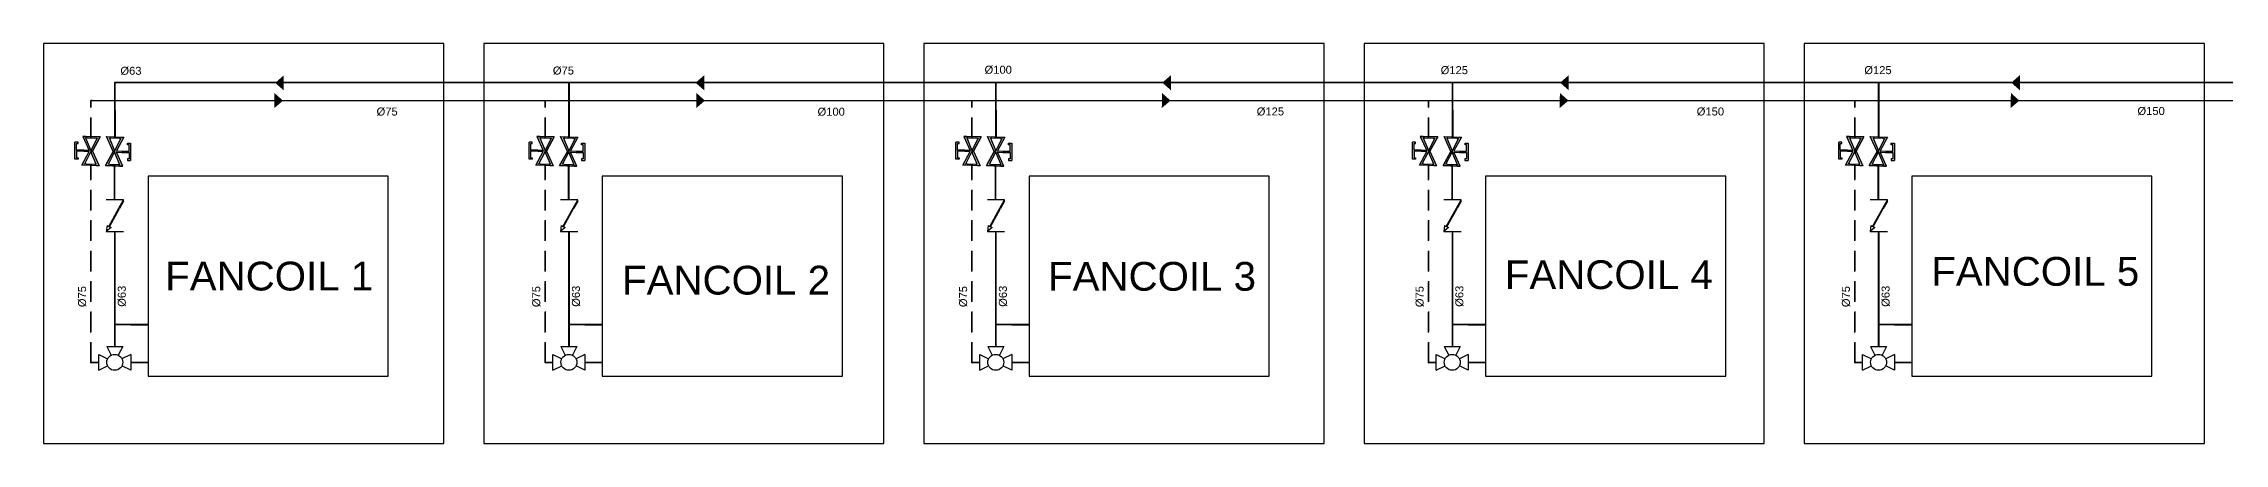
# Model space of a CAD drawing. Header units: millimetres. Extents: x -3738 to 3262, y -1370 to 2506.
# Drawn here: x -3738 to -1013, y 1636 to 2136 of the extents above; entities that cross this region are included whole.
import ezdxf

# ---------------------------------------------------------------- set-up
doc = ezdxf.new("R2010")
doc.units = ezdxf.units.MM
doc.linetypes.add('DASHEDX2', pattern=[38.1, 25.4, -12.7])
doc.styles.get("Standard").update_dxf_attribs({"font": 'arial.ttf'})

msp = doc.modelspace()

# ---------------------------------------------------------------- hatches: boundary and pattern name
h = msp.add_hatch(color=256)
h.set_gradient(color2=(0, 0, 0), tint=1)
h.paths.add_polyline_path([(-3449.3, 2055.8), (-3438.4, 2065.1), (-3449.1, 2074.7), (-3449.2, 2065.9)])
h = msp.add_hatch(color=256)
h.set_gradient(color2=(0, 0, 0), tint=1)
h.paths.add_polyline_path([(-3437.4, 2096.8), (-3448.2, 2087.3), (-3437.4, 2077.9), (-3437.4, 2086.6)])
h = msp.add_hatch(color=256)
h.set_gradient(color2=(0, 0, 0), tint=1)
h.paths.add_polyline_path([(-2912.1, 2096.9), (-2922.9, 2087.5), (-2912.1, 2078), (-2912.1, 2086.8)])
h = msp.add_hatch(color=256)
h.set_gradient(color2=(0, 0, 0), tint=1)
h.paths.add_polyline_path([(-2922.1, 2055.8), (-2911.2, 2065.2), (-2921.9, 2074.8), (-2922, 2066)])
h = msp.add_hatch(color=256)
h.set_gradient(color2=(0, 0, 0), tint=1)
h.paths.add_polyline_path([(-2340.3, 2055.9), (-2329.4, 2065.2), (-2340.1, 2074.8), (-2340.2, 2066)])
h = msp.add_hatch(color=256)
h.set_gradient(color2=(0, 0, 0), tint=1)
h.paths.add_polyline_path([(-2328.9, 2097), (-2339.7, 2087.6), (-2328.9, 2078.1), (-2328.9, 2086.9)])
h = msp.add_hatch(color=256)
h.set_gradient(color2=(0, 0, 0), tint=1)
h.paths.add_polyline_path([(-1843.1, 2055.9), (-1832.2, 2065.2), (-1842.9, 2074.8), (-1843, 2066)])
h = msp.add_hatch(color=256)
h.set_gradient(color2=(0, 0, 0), tint=1)
h.paths.add_polyline_path([(-1831.8, 2097), (-1842.6, 2087.6), (-1831.8, 2078.1), (-1831.8, 2086.9)])
h = msp.add_hatch(color=256)
h.set_gradient(color2=(0, 0, 0), tint=1)
h.paths.add_polyline_path([(-1279.6, 2055.9), (-1268.7, 2065.2), (-1279.3, 2074.8), (-1279.5, 2066)])
h = msp.add_hatch(color=256)
h.set_gradient(color2=(0, 0, 0), tint=1)
h.paths.add_polyline_path([(-1268.1, 2097), (-1278.9, 2087.6), (-1268.1, 2078.1), (-1268.1, 2086.9)])
h = msp.add_hatch(color=256)
h.set_gradient(color1=(255, 255, 255), tint=1)
h.paths.add_polyline_path([(-3680.7, 2003), (-3687.4, 2003.2), (-3691.4, 2003.4), (-3696.4, 2003.4), (-3696.4, 2011.4), (-3694.4, 2011.4), (-3694.4, 2013.4), (-3698.5, 2013.4), (-3698.5, 1991.8), (-3694.5, 1991.8), (-3694.5, 1993.8), (-3696.5, 1993.8), (-3696.5, 2001.8), (-3691.5, 2001.8), (-3687.5, 2001.6), (-3680.7, 2001.4), (-3689.9, 1984.5), (-3668.3, 1983.7), (-3676.6, 2002), (-3667, 2019.7), (-3688.6, 2020.5)])
h.paths.add_polyline_path([(-3685.1, 2018.8), (-3683.3, 2018.7), (-3672.4, 2018.4), (-3670.6, 2018.3), (-3678.4, 2002.9)], flags=16)
h.paths.add_polyline_path([(-3678.5, 2001.3), (-3671.8, 1985.6), (-3673.6, 1985.7), (-3684.4, 1986.1), (-3686.2, 1986.1)], flags=16)
h = msp.add_hatch(color=256)
h.set_gradient(color1=(255, 255, 255), tint=1)
h.paths.add_polyline_path([(-3646.6, 2000.8), (-3639.8, 2000.5), (-3635.8, 2000.4), (-3630.8, 2000.4), (-3630.8, 1992.4), (-3632.8, 1992.4), (-3632.8, 1990.4), (-3628.8, 1990.4), (-3628.8, 2012), (-3632.8, 2012), (-3632.8, 2010), (-3630.8, 2010), (-3630.8, 2002), (-3635.8, 2002), (-3639.8, 2002.1), (-3646.6, 2002.4), (-3637.3, 2019.3), (-3659, 2020.1), (-3650.6, 2001.7), (-3660.3, 1984), (-3638.6, 1983.2)])
h.paths.add_polyline_path([(-3642.2, 1984.9), (-3644, 1985), (-3654.8, 1985.4), (-3656.6, 1985.5), (-3648.8, 2000.8)], flags=16)
h.paths.add_polyline_path([(-3648.8, 2002.5), (-3655.4, 2018.1), (-3653.6, 2018.1), (-3642.8, 2017.7), (-3641, 2017.6)], flags=16)
h = msp.add_hatch(color=256)
h.set_gradient(color1=(255, 255, 255), tint=1)
h.paths.add_polyline_path([(-3113.2, 2003), (-3119.9, 2003.2), (-3123.9, 2003.4), (-3128.9, 2003.4), (-3128.9, 2011.4), (-3126.9, 2011.4), (-3126.9, 2013.4), (-3131, 2013.4), (-3131, 1991.8), (-3127, 1991.8), (-3127, 1993.8), (-3129, 1993.8), (-3129, 2001.8), (-3124, 2001.8), (-3120, 2001.6), (-3113.2, 2001.4), (-3122.4, 1984.5), (-3100.8, 1983.7), (-3109.1, 2002), (-3099.5, 2019.7), (-3121.1, 2020.5)])
h.paths.add_polyline_path([(-3117.6, 2018.8), (-3115.8, 2018.7), (-3105, 2018.4), (-3103.2, 2018.3), (-3110.9, 2002.9)], flags=16)
h.paths.add_polyline_path([(-3111, 2001.3), (-3104.3, 1985.6), (-3106.1, 1985.7), (-3116.9, 1986.1), (-3118.7, 1986.1)], flags=16)
h = msp.add_hatch(color=256)
h.set_gradient(color1=(255, 255, 255), tint=1)
h.paths.add_polyline_path([(-3079.1, 2000.8), (-3072.3, 2000.5), (-3068.3, 2000.4), (-3063.3, 2000.4), (-3063.3, 1992.4), (-3065.3, 1992.4), (-3065.3, 1990.4), (-3061.3, 1990.4), (-3061.3, 2012), (-3065.3, 2012), (-3065.3, 2010), (-3063.3, 2010), (-3063.3, 2002), (-3068.3, 2002), (-3072.3, 2002.1), (-3079.1, 2002.4), (-3069.9, 2019.3), (-3091.5, 2020.1), (-3083.1, 2001.7), (-3092.8, 1984), (-3071.2, 1983.2)])
h.paths.add_polyline_path([(-3074.7, 1984.9), (-3076.5, 1985), (-3087.3, 1985.4), (-3089.1, 1985.5), (-3081.3, 2000.8)], flags=16)
h.paths.add_polyline_path([(-3081.3, 2002.5), (-3087.9, 2018.1), (-3086.1, 2018.1), (-3075.3, 2017.7), (-3073.5, 2017.6)], flags=16)
h = msp.add_hatch(color=256)
h.set_gradient(color1=(255, 255, 255), tint=1)
h.paths.add_polyline_path([(-2579.7, 2003), (-2586.5, 2003.2), (-2590.5, 2003.4), (-2595.5, 2003.4), (-2595.5, 2011.4), (-2593.5, 2011.4), (-2593.5, 2013.4), (-2597.5, 2013.4), (-2597.5, 1991.8), (-2593.5, 1991.8), (-2593.5, 1993.8), (-2595.5, 1993.8), (-2595.5, 2001.8), (-2590.5, 2001.8), (-2586.5, 2001.6), (-2579.7, 2001.4), (-2588.9, 1984.5), (-2567.3, 1983.7), (-2575.7, 2002), (-2566, 2019.7), (-2587.6, 2020.5)])
h.paths.add_polyline_path([(-2584.1, 2018.8), (-2582.3, 2018.7), (-2571.5, 2018.4), (-2569.7, 2018.3), (-2577.5, 2002.9)], flags=16)
h.paths.add_polyline_path([(-2577.5, 2001.3), (-2570.9, 1985.6), (-2572.7, 1985.7), (-2583.5, 1986.1), (-2585.3, 1986.1)], flags=16)
h = msp.add_hatch(color=256)
h.set_gradient(color1=(255, 255, 255), tint=1)
h.paths.add_polyline_path([(-2545.6, 2000.8), (-2538.9, 2000.5), (-2534.9, 2000.4), (-2529.9, 2000.4), (-2529.9, 1992.4), (-2531.9, 1992.4), (-2531.9, 1990.4), (-2527.8, 1990.4), (-2527.8, 2012), (-2531.8, 2012), (-2531.8, 2010), (-2529.8, 2010), (-2529.8, 2002), (-2534.8, 2002), (-2538.8, 2002.1), (-2545.6, 2002.4), (-2536.4, 2019.3), (-2558, 2020.1), (-2549.7, 2001.7), (-2559.3, 1984), (-2537.7, 1983.2)])
h.paths.add_polyline_path([(-2541.2, 1984.9), (-2543, 1985), (-2553.8, 1985.4), (-2555.6, 1985.5), (-2547.9, 2000.8)], flags=16)
h.paths.add_polyline_path([(-2547.8, 2002.5), (-2554.5, 2018.1), (-2552.7, 2018.1), (-2541.9, 2017.7), (-2540.1, 2017.6)], flags=16)
h = msp.add_hatch(color=256)
h.set_gradient(color1=(255, 255, 255), tint=1)
h.paths.add_polyline_path([(-2009.3, 2003), (-2016.1, 2003.2), (-2020.1, 2003.4), (-2025.1, 2003.4), (-2025.1, 2011.4), (-2023.1, 2011.4), (-2023.1, 2013.4), (-2027.1, 2013.4), (-2027.1, 1991.8), (-2023.1, 1991.8), (-2023.1, 1993.8), (-2025.1, 1993.8), (-2025.1, 2001.8), (-2020.1, 2001.8), (-2016.1, 2001.6), (-2009.3, 2001.4), (-2018.5, 1984.5), (-1996.9, 1983.7), (-2005.3, 2002), (-1995.6, 2019.7), (-2017.3, 2020.5)])
h.paths.add_polyline_path([(-2013.7, 2018.8), (-2011.9, 2018.7), (-2001.1, 2018.4), (-1999.3, 2018.3), (-2007.1, 2002.9)], flags=16)
h.paths.add_polyline_path([(-2007.1, 2001.3), (-2000.5, 1985.6), (-2002.3, 1985.7), (-2013.1, 1986.1), (-2014.9, 1986.1)], flags=16)
h = msp.add_hatch(color=256)
h.set_gradient(color1=(255, 255, 255), tint=1)
h.paths.add_polyline_path([(-1975.2, 2000.8), (-1968.5, 2000.5), (-1964.5, 2000.4), (-1959.5, 2000.4), (-1959.5, 1992.4), (-1961.5, 1992.4), (-1961.5, 1990.4), (-1957.4, 1990.4), (-1957.4, 2012), (-1961.4, 2012), (-1961.4, 2010), (-1959.4, 2010), (-1959.4, 2002), (-1964.4, 2002), (-1968.4, 2002.1), (-1975.2, 2002.4), (-1966, 2019.3), (-1987.6, 2020.1), (-1979.3, 2001.7), (-1988.9, 1984), (-1967.3, 1983.2)])
h.paths.add_polyline_path([(-1970.8, 1984.9), (-1972.6, 1985), (-1983.5, 1985.4), (-1985.3, 1985.5), (-1977.5, 2000.8)], flags=16)
h.paths.add_polyline_path([(-1977.4, 2002.5), (-1984.1, 2018.1), (-1982.3, 2018.1), (-1971.5, 2017.7), (-1969.7, 2017.6)], flags=16)
h = msp.add_hatch(color=256)
h.set_gradient(color1=(255, 255, 255), tint=1)
h.paths.add_polyline_path([(-1476.7, 2003), (-1483.5, 2003.2), (-1487.5, 2003.4), (-1492.5, 2003.4), (-1492.5, 2011.4), (-1490.5, 2011.4), (-1490.5, 2013.4), (-1494.5, 2013.4), (-1494.5, 1991.8), (-1490.5, 1991.8), (-1490.5, 1993.8), (-1492.5, 1993.8), (-1492.5, 2001.8), (-1487.5, 2001.8), (-1483.5, 2001.6), (-1476.7, 2001.4), (-1485.9, 1984.5), (-1464.3, 1983.7), (-1472.7, 2002), (-1463, 2019.7), (-1484.6, 2020.5)])
h.paths.add_polyline_path([(-1481.1, 2018.8), (-1479.3, 2018.7), (-1468.5, 2018.4), (-1466.7, 2018.3), (-1474.5, 2002.9)], flags=16)
h.paths.add_polyline_path([(-1474.5, 2001.3), (-1467.9, 1985.6), (-1469.7, 1985.7), (-1480.5, 1986.1), (-1482.3, 1986.1)], flags=16)
h = msp.add_hatch(color=256)
h.set_gradient(color1=(255, 255, 255), tint=1)
h.paths.add_polyline_path([(-1442.6, 2000.8), (-1435.9, 2000.5), (-1431.9, 2000.4), (-1426.9, 2000.4), (-1426.9, 1992.4), (-1428.9, 1992.4), (-1428.9, 1990.4), (-1424.8, 1990.4), (-1424.8, 2012), (-1428.8, 2012), (-1428.8, 2010), (-1426.8, 2010), (-1426.8, 2002), (-1431.8, 2002), (-1435.8, 2002.1), (-1442.6, 2002.4), (-1433.4, 2019.3), (-1455, 2020.1), (-1446.6, 2001.7), (-1456.3, 1984), (-1434.7, 1983.2)])
h.paths.add_polyline_path([(-1438.2, 1984.9), (-1440, 1985), (-1450.8, 1985.4), (-1452.6, 1985.5), (-1444.8, 2000.8)], flags=16)
h.paths.add_polyline_path([(-1444.8, 2002.5), (-1451.5, 2018.1), (-1449.7, 2018.1), (-1438.9, 2017.7), (-1437.1, 2017.6)], flags=16)

# ---------------------------------------------------------------- linework, layer by layer
at = {"color": 5}
for p, q in [((-3648.5, 2087.8), (-3649, 2087.8)), ((-3649, 2087.8), (-3649, 2087.8)), ((-3649, 2087.8), (-3649, 2087.3)), ((-3649, 2087.3), (-3649, 2019.7)), ((-98.4, 2087.8), (-3648.5, 2087.8)), ((-3648.5, 2087.3), (-3648.2, 2019.7)), ((-136.1, 2087.3), (-3648.5, 2087.3)), ((-3081.5, 2087.3), (-3081.5, 2019.7)), ((-3081, 2087.3), (-3080.7, 2019.7)), ((-2548, 2087.3), (-2548, 2019.7)), ((-2547.5, 2087.3), (-2547.2, 2019.7)), ((-1977.6, 2087.3), (-1977.6, 2017.9)), ((-1977.1, 2087.3), (-1976.8, 2019.7)), ((-1445, 2087.3), (-1445, 2019.7)), ((-1444.5, 2087.3), (-1444.2, 2019.7)), ((-3677.1, 2065.4), (-3678.5, 2065.4)), ((-3676.8, 2064.9), (-3678, 2064.9)), ((-3676.8, 2065.4), (-3677.3, 2065.4)), ((-3649, 1940.9), (-3649, 1985.2)), ((-3648.5, 1940.9), (-3648.5, 1985.2)), ((-3081.5, 1940.9), (-3081.5, 1985.2)), ((-3081, 1940.9), (-3081, 1985.2)), ((-2548, 1940.9), (-2548, 1985.2)), ((-2547.5, 1940.9), (-2547.5, 1985.2)), ((-1977.6, 1940.9), (-1977.6, 1985.2)), ((-1977.1, 1940.9), (-1977.1, 1985.2)), ((-1445, 1940.9), (-1445, 1985.2)), ((-1444.5, 1940.9), (-1444.5, 1985.2)), ((-3649, 1901.4), (-3649, 1757.9)), ((-3648.5, 1901.4), (-3648.5, 1757.9)), ((-3081.5, 1901.4), (-3081.5, 1757.9)), ((-3081, 1901.4), (-3081, 1757.9)), ((-2548, 1901.4), (-2548, 1757.9)), ((-2547.5, 1901.4), (-2547.5, 1757.9)), ((-1977.6, 1901.4), (-1977.6, 1757.9)), ((-1977.1, 1901.4), (-1977.1, 1757.9)), ((-1445, 1901.4), (-1445, 1757.9)), ((-1444.5, 1901.4), (-1444.5, 1757.9)), ((-3678.5, 1737.3), (-3678, 1737.3)), ((-3668.7, 1737.3), (-3678.5, 1737.3)), ((-3668.7, 1737.8), (-3678, 1737.8)), ((-3607, 1737.8), (-3628.7, 1737.8)), ((-3607, 1737.3), (-3628.7, 1737.3)), ((-3101.2, 1737.3), (-3111, 1737.3)), ((-3111, 1737.3), (-3110.5, 1737.3)), ((-3101.2, 1737.8), (-3110.5, 1737.8)), ((-3039.5, 1737.8), (-3061.2, 1737.8)), ((-3039.5, 1737.3), (-3061.2, 1737.3)), ((-2567.8, 1737.3), (-2577.6, 1737.3)), ((-2577.6, 1737.3), (-2577.1, 1737.3)), ((-2567.8, 1737.8), (-2577.1, 1737.8)), ((-2506.1, 1737.8), (-2527.8, 1737.8)), ((-2506.1, 1737.3), (-2527.8, 1737.3)), ((-1997.4, 1737.3), (-2007.2, 1737.3)), ((-2007.2, 1737.3), (-2006.7, 1737.3)), ((-1997.4, 1737.8), (-2006.7, 1737.8)), ((-1935.7, 1737.8), (-1957.4, 1737.8)), ((-1935.7, 1737.3), (-1957.4, 1737.3)), ((-1464.7, 1737.3), (-1474.5, 1737.3)), ((-1474.5, 1737.3), (-1474, 1737.3)), ((-1464.7, 1737.8), (-1474, 1737.8)), ((-1403.1, 1737.8), (-1424.7, 1737.8)), ((-1403.1, 1737.3), (-1424.7, 1737.3))]:
    msp.add_line(p, q, dxfattribs=at)
at = {"color": 5, "linetype": 'DASHEDX2'}
for p, q in [((-3678.5, 2018.6), (-3678.5, 2065.4)), ((-3678, 2018.6), (-3678, 2064.9)), ((-3676.8, 2065.4), (-388.5, 2065.4)), ((-388.5, 2064.9), (-3676.8, 2064.9)), ((-3111, 2018.6), (-3111, 2064.9)), ((-3110.5, 2018.6), (-3110.5, 2064.9)), ((-2577.6, 2018.6), (-2577.6, 2064.9)), ((-2577.1, 2018.6), (-2577.1, 2064.9)), ((-2007.2, 2018.6), (-2007.2, 2064.9)), ((-2006.7, 2018.6), (-2006.7, 2064.9)), ((-1474.5, 2018.6), (-1474.5, 2064.9)), ((-1474, 2018.6), (-1474, 2064.9)), ((-3678.5, 1737.3), (-3678.5, 1985.5)), ((-3678, 1737.8), (-3678, 1985.5)), ((-3111, 1737.3), (-3111, 1985.5)), ((-3110.5, 1737.8), (-3110.5, 1985.5)), ((-2577.6, 1737.3), (-2577.6, 1985.5)), ((-2577.1, 1737.8), (-2577.1, 1985.5)), ((-2007.2, 1737.3), (-2007.2, 1985.5)), ((-2006.7, 1737.8), (-2006.7, 1985.5)), ((-1474.5, 1737.3), (-1474.5, 1985.5)), ((-1474, 1737.8), (-1474, 1985.5)), ((-3628.2, 1785.4), (-3648.5, 1785.4)), ((-3628.7, 1784.9), (-3648.5, 1784.9)), ((-3628.7, 1784.9), (-3607, 1784.9)), ((-3607, 1785.4), (-3628.2, 1785.4)), ((-3060.7, 1785.4), (-3081, 1785.4)), ((-3061.2, 1784.9), (-3081, 1784.9)), ((-3061.2, 1784.9), (-3039.5, 1784.9)), ((-3039.5, 1785.4), (-3060.7, 1785.4)), ((-2527.3, 1785.4), (-2547.5, 1785.4)), ((-2527.8, 1784.9), (-2547.5, 1784.9)), ((-2527.8, 1784.9), (-2506.1, 1784.9)), ((-2506.1, 1785.4), (-2527.3, 1785.4)), ((-1956.9, 1785.4), (-1977.1, 1785.4)), ((-1957.4, 1784.9), (-1977.1, 1784.9)), ((-1957.4, 1784.9), (-1935.7, 1784.9)), ((-1935.7, 1785.4), (-1956.9, 1785.4)), ((-1424.2, 1785.4), (-1444.5, 1785.4)), ((-1424.7, 1784.9), (-1444.5, 1784.9)), ((-1424.7, 1784.9), (-1403.1, 1784.9)), ((-1403.1, 1785.4), (-1424.2, 1785.4))]:
    msp.add_line(p, q, dxfattribs=at)
for p, q in [((-3685, 2020.4), (-3688.6, 2020.5)), ((-3688.6, 2020.5), (-3667, 2019.7)), ((-3688.6, 2020.5), (-3680.7, 2003)), ((-3683.3, 2018.7), (-3685.1, 2018.8)), ((-3685.1, 2018.8), (-3678.4, 2002.9)), ((-3667, 2019.7), (-3685, 2020.4)), ((-3683.3, 2018.7), (-3672.4, 2018.4)), ((-3670.6, 2018.3), (-3678.4, 2002.9)), ((-3676.6, 2002), (-3667, 2019.7)), ((-3667, 2019.7), (-3676.6, 2002)), ((-3672.4, 2018.4), (-3670.6, 2018.3)), ((-3667, 2019.7), (-3670.6, 2019.9)), ((-3650.6, 2001.7), (-3659, 2020.1)), ((-3659, 2020.1), (-3641, 2019.4)), ((-3659, 2020.1), (-3655.4, 2019.9)), ((-3650.6, 2001.7), (-3659, 2020.1)), ((-3659, 2020.1), (-3637.3, 2019.3)), ((-3653.6, 2018.1), (-3655.4, 2018.1)), ((-3655.4, 2018.1), (-3648.8, 2002.5)), ((-3642.8, 2017.7), (-3653.6, 2018.1)), ((-3641, 2017.6), (-3648.8, 2002.5)), ((-3648.2, 2019.7), (-3648.2, 2019.7)), ((-3637.3, 2019.3), (-3646.6, 2002.4)), ((-3642.8, 2017.7), (-3641, 2017.6)), ((-3641, 2019.4), (-3637.3, 2019.3)), ((-3117.5, 2020.4), (-3121.1, 2020.5)), ((-3121.1, 2020.5), (-3099.5, 2019.7)), ((-3121.1, 2020.5), (-3113.2, 2003)), ((-3115.8, 2018.7), (-3117.6, 2018.8)), ((-3117.6, 2018.8), (-3110.9, 2002.9)), ((-3099.5, 2019.7), (-3117.5, 2020.4)), ((-3115.8, 2018.7), (-3105, 2018.4)), ((-3103.2, 2018.3), (-3110.9, 2002.9)), ((-3109.1, 2002), (-3099.5, 2019.7)), ((-3099.5, 2019.7), (-3109.1, 2002)), ((-3105, 2018.4), (-3103.2, 2018.3)), ((-3099.5, 2019.7), (-3103.1, 2019.9)), ((-3083.1, 2001.7), (-3091.5, 2020.1)), ((-3091.5, 2020.1), (-3073.5, 2019.4)), ((-3091.5, 2020.1), (-3087.9, 2019.9)), ((-3083.1, 2001.7), (-3091.5, 2020.1)), ((-3091.5, 2020.1), (-3069.9, 2019.3)), ((-3086.1, 2018.1), (-3087.9, 2018.1)), ((-3087.9, 2018.1), (-3081.3, 2002.5)), ((-3075.3, 2017.7), (-3086.1, 2018.1)), ((-3073.5, 2017.6), (-3081.3, 2002.5)), ((-3080.7, 2019.7), (-3080.7, 2019.7)), ((-3069.9, 2019.3), (-3079.1, 2002.4)), ((-3075.3, 2017.7), (-3073.5, 2017.6)), ((-3073.5, 2019.4), (-3069.9, 2019.3)), ((-2584, 2020.4), (-2587.6, 2020.5)), ((-2587.6, 2020.5), (-2566, 2019.7)), ((-2587.6, 2020.5), (-2579.7, 2003)), ((-2582.3, 2018.7), (-2584.1, 2018.8)), ((-2584.1, 2018.8), (-2577.5, 2002.9)), ((-2566, 2019.7), (-2584, 2020.4)), ((-2582.3, 2018.7), (-2571.5, 2018.4)), ((-2569.7, 2018.3), (-2577.5, 2002.9)), ((-2575.7, 2002), (-2566, 2019.7)), ((-2566, 2019.7), (-2575.7, 2002)), ((-2571.5, 2018.4), (-2569.7, 2018.3)), ((-2566, 2019.7), (-2569.6, 2019.9)), ((-2549.7, 2001.7), (-2558, 2020.1)), ((-2558, 2020.1), (-2540, 2019.4)), ((-2558, 2020.1), (-2554.4, 2019.9)), ((-2549.7, 2001.7), (-2558, 2020.1)), ((-2558, 2020.1), (-2536.4, 2019.3)), ((-2552.7, 2018.1), (-2554.5, 2018.1)), ((-2554.5, 2018.1), (-2547.8, 2002.5)), ((-2541.9, 2017.7), (-2552.7, 2018.1)), ((-2540.1, 2017.6), (-2547.8, 2002.5)), ((-2547.2, 2019.7), (-2547.2, 2019.7)), ((-2536.4, 2019.3), (-2545.6, 2002.4)), ((-2541.9, 2017.7), (-2540.1, 2017.6)), ((-2540, 2019.4), (-2536.4, 2019.3)), ((-2013.7, 2020.4), (-2017.3, 2020.5)), ((-2017.3, 2020.5), (-1995.6, 2019.7)), ((-2017.3, 2020.5), (-2009.3, 2003)), ((-1995.6, 2019.7), (-2013.7, 2020.4)), ((-2011.9, 2018.7), (-2013.7, 2018.8)), ((-2013.7, 2018.8), (-2007.1, 2002.9)), ((-2011.9, 2018.7), (-2001.1, 2018.4)), ((-1999.3, 2018.3), (-2007.1, 2002.9)), ((-2005.3, 2002), (-1995.6, 2019.7)), ((-1995.6, 2019.7), (-2005.3, 2002)), ((-2001.1, 2018.4), (-1999.3, 2018.3)), ((-1995.6, 2019.7), (-1999.2, 2019.9)), ((-1979.3, 2001.7), (-1987.6, 2020.1)), ((-1987.6, 2020.1), (-1969.6, 2019.4)), ((-1987.6, 2020.1), (-1984, 2019.9)), ((-1979.3, 2001.7), (-1987.6, 2020.1)), ((-1987.6, 2020.1), (-1966, 2019.3)), ((-1982.3, 2018.1), (-1984.1, 2018.1)), ((-1984.1, 2018.1), (-1977.4, 2002.5)), ((-1971.5, 2017.7), (-1982.3, 2018.1)), ((-1969.7, 2017.6), (-1977.4, 2002.5)), ((-1976.8, 2019.7), (-1976.8, 2019.7)), ((-1966, 2019.3), (-1975.2, 2002.4)), ((-1971.5, 2017.7), (-1969.7, 2017.6)), ((-1969.6, 2019.4), (-1966, 2019.3)), ((-1481, 2020.4), (-1484.6, 2020.5)), ((-1484.6, 2020.5), (-1463, 2019.7)), ((-1484.6, 2020.5), (-1476.7, 2003)), ((-1479.3, 2018.7), (-1481.1, 2018.8)), ((-1481.1, 2018.8), (-1474.5, 2002.9)), ((-1463, 2019.7), (-1481, 2020.4)), ((-1479.3, 2018.7), (-1468.5, 2018.4)), ((-1466.7, 2018.3), (-1474.5, 2002.9)), ((-1472.7, 2002), (-1463, 2019.7)), ((-1463, 2019.7), (-1472.7, 2002)), ((-1468.5, 2018.4), (-1466.7, 2018.3)), ((-1463, 2019.7), (-1466.6, 2019.9)), ((-1446.6, 2001.7), (-1455, 2020.1)), ((-1455, 2020.1), (-1437, 2019.4)), ((-1455, 2020.1), (-1451.4, 2019.9)), ((-1446.6, 2001.7), (-1455, 2020.1)), ((-1455, 2020.1), (-1433.4, 2019.3)), ((-1449.7, 2018.1), (-1451.5, 2018.1)), ((-1451.5, 2018.1), (-1444.8, 2002.5)), ((-1438.9, 2017.7), (-1449.7, 2018.1)), ((-1437.1, 2017.6), (-1444.8, 2002.5)), ((-1444.2, 2019.7), (-1444.2, 2019.7)), ((-1433.4, 2019.3), (-1442.6, 2002.4)), ((-1438.9, 2017.7), (-1437.1, 2017.6)), ((-1437, 2019.4), (-1433.4, 2019.3)), ((-3694.4, 2013.4), (-3698.5, 2013.4)), ((-3698.5, 1991.8), (-3698.5, 2013.4)), ((-3694.5, 1991.8), (-3698.5, 1991.8)), ((-3691.5, 2001.8), (-3696.5, 2001.8)), ((-3696.5, 2001.8), (-3696.5, 1993.8)), ((-3696.5, 1993.8), (-3694.5, 1993.8)), ((-3696.4, 2003.4), (-3696.4, 2011.4)), ((-3696.4, 2011.4), (-3694.4, 2011.4)), ((-3691.4, 2003.4), (-3696.4, 2003.4)), ((-3694.5, 1993.8), (-3694.5, 1991.8)), ((-3694.4, 2011.4), (-3694.4, 2013.4)), ((-3687.5, 2001.6), (-3691.5, 2001.8)), ((-3687.4, 2003.2), (-3691.4, 2003.4)), ((-3689.9, 1984.5), (-3680.7, 2001.4)), ((-3680.7, 2001.4), (-3687.5, 2001.6)), ((-3680.7, 2003), (-3687.4, 2003.2)), ((-3686.2, 1986.1), (-3678.5, 2001.3)), ((-3671.8, 1985.6), (-3678.5, 2001.3)), ((-3676.6, 2002), (-3668.3, 1983.7)), ((-3676.6, 2002), (-3668.3, 1983.7)), ((-3650.6, 2001.7), (-3660.3, 1984)), ((-3660.3, 1984), (-3650.6, 2001.7)), ((-3656.6, 1985.5), (-3648.8, 2000.8)), ((-3649, 2000.6), (-3649, 2002.9)), ((-3642.2, 1984.9), (-3648.8, 2000.8)), ((-3648.5, 2000), (-3648.5, 2003.1)), ((-3646.6, 2002.4), (-3639.8, 2002.1)), ((-3646.6, 2000.8), (-3639.8, 2000.5)), ((-3638.6, 1983.2), (-3646.6, 2000.8)), ((-3639.8, 2002.1), (-3635.8, 2002)), ((-3639.8, 2000.5), (-3635.8, 2000.4)), ((-3635.8, 2002), (-3630.8, 2002)), ((-3635.8, 2000.4), (-3630.8, 2000.4)), ((-3632.8, 2010), (-3632.8, 2012)), ((-3632.8, 2012), (-3628.8, 2012)), ((-3630.8, 2010), (-3632.8, 2010)), ((-3630.8, 1992.4), (-3632.8, 1992.4)), ((-3632.8, 1992.4), (-3632.8, 1990.4)), ((-3632.8, 1990.4), (-3628.8, 1990.4)), ((-3630.8, 2002), (-3630.8, 2010)), ((-3630.8, 2000.4), (-3630.8, 1992.4)), ((-3628.8, 2012), (-3628.8, 1990.4)), ((-3126.9, 2013.4), (-3131, 2013.4)), ((-3131, 1991.8), (-3131, 2013.4)), ((-3127, 1991.8), (-3131, 1991.8)), ((-3124, 2001.8), (-3129, 2001.8)), ((-3129, 2001.8), (-3129, 1993.8)), ((-3129, 1993.8), (-3127, 1993.8)), ((-3128.9, 2003.4), (-3128.9, 2011.4)), ((-3128.9, 2011.4), (-3126.9, 2011.4)), ((-3123.9, 2003.4), (-3128.9, 2003.4)), ((-3127, 1993.8), (-3127, 1991.8)), ((-3126.9, 2011.4), (-3126.9, 2013.4)), ((-3120, 2001.6), (-3124, 2001.8)), ((-3119.9, 2003.2), (-3123.9, 2003.4)), ((-3122.4, 1984.5), (-3113.2, 2001.4)), ((-3113.2, 2001.4), (-3120, 2001.6)), ((-3113.2, 2003), (-3119.9, 2003.2)), ((-3118.7, 1986.1), (-3111, 2001.3)), ((-3104.3, 1985.6), (-3111, 2001.3)), ((-3109.1, 2002), (-3100.8, 1983.7)), ((-3109.1, 2002), (-3100.8, 1983.7)), ((-3083.1, 2001.7), (-3092.8, 1984)), ((-3092.8, 1984), (-3083.1, 2001.7)), ((-3089.1, 1985.5), (-3081.3, 2000.8)), ((-3081.5, 2000.6), (-3081.5, 2002.9)), ((-3074.7, 1984.9), (-3081.3, 2000.8)), ((-3081, 2000), (-3081, 2003.1)), ((-3079.1, 2002.4), (-3072.3, 2002.1)), ((-3079.1, 2000.8), (-3072.3, 2000.5)), ((-3071.2, 1983.2), (-3079.1, 2000.8)), ((-3072.3, 2002.1), (-3068.3, 2002)), ((-3072.3, 2000.5), (-3068.3, 2000.4)), ((-3068.3, 2002), (-3063.3, 2002)), ((-3068.3, 2000.4), (-3063.3, 2000.4)), ((-3065.3, 2010), (-3065.3, 2012)), ((-3065.3, 2012), (-3061.3, 2012)), ((-3063.3, 2010), (-3065.3, 2010)), ((-3063.3, 1992.4), (-3065.3, 1992.4)), ((-3065.3, 1992.4), (-3065.3, 1990.4)), ((-3065.3, 1990.4), (-3061.3, 1990.4)), ((-3063.3, 2002), (-3063.3, 2010)), ((-3063.3, 2000.4), (-3063.3, 1992.4)), ((-3061.3, 2012), (-3061.3, 1990.4)), ((-2593.5, 2013.4), (-2597.5, 2013.4)), ((-2597.5, 1991.8), (-2597.5, 2013.4)), ((-2593.5, 1991.8), (-2597.5, 1991.8)), ((-2595.5, 2003.4), (-2595.5, 2011.4)), ((-2595.5, 2011.4), (-2593.5, 2011.4)), ((-2590.5, 2003.4), (-2595.5, 2003.4)), ((-2590.5, 2001.8), (-2595.5, 2001.8)), ((-2595.5, 2001.8), (-2595.5, 1993.8)), ((-2595.5, 1993.8), (-2593.5, 1993.8)), ((-2593.5, 2011.4), (-2593.5, 2013.4)), ((-2593.5, 1993.8), (-2593.5, 1991.8)), ((-2586.5, 2003.2), (-2590.5, 2003.4)), ((-2586.5, 2001.6), (-2590.5, 2001.8)), ((-2588.9, 1984.5), (-2579.7, 2001.4)), ((-2579.7, 2003), (-2586.5, 2003.2)), ((-2579.7, 2001.4), (-2586.5, 2001.6)), ((-2585.3, 1986.1), (-2577.5, 2001.3)), ((-2570.9, 1985.6), (-2577.5, 2001.3)), ((-2575.7, 2002), (-2567.3, 1983.7)), ((-2575.7, 2002), (-2567.3, 1983.7)), ((-2549.7, 2001.7), (-2559.3, 1984)), ((-2559.3, 1984), (-2549.7, 2001.7)), ((-2555.6, 1985.5), (-2547.9, 2000.8)), ((-2548, 2000.6), (-2548, 2002.9)), ((-2541.2, 1984.9), (-2547.9, 2000.8)), ((-2547.5, 2000), (-2547.5, 2003.1)), ((-2545.6, 2002.4), (-2538.8, 2002.1)), ((-2545.6, 2000.8), (-2538.9, 2000.5)), ((-2537.7, 1983.2), (-2545.6, 2000.8)), ((-2538.9, 2000.5), (-2534.9, 2000.4)), ((-2538.8, 2002.1), (-2534.8, 2002)), ((-2534.9, 2000.4), (-2529.9, 2000.4)), ((-2534.8, 2002), (-2529.8, 2002)), ((-2529.9, 1992.4), (-2531.9, 1992.4)), ((-2531.9, 1992.4), (-2531.9, 1990.4)), ((-2531.9, 1990.4), (-2527.8, 1990.4)), ((-2531.8, 2010), (-2531.8, 2012)), ((-2531.8, 2012), (-2527.8, 2012)), ((-2529.8, 2010), (-2531.8, 2010)), ((-2529.9, 2000.4), (-2529.9, 1992.4)), ((-2529.8, 2002), (-2529.8, 2010)), ((-2527.8, 2012), (-2527.8, 1990.4)), ((-2023.1, 2013.4), (-2027.1, 2013.4)), ((-2027.1, 1991.8), (-2027.1, 2013.4)), ((-2023.1, 1991.8), (-2027.1, 1991.8)), ((-2025.1, 2003.4), (-2025.1, 2011.4)), ((-2025.1, 2011.4), (-2023.1, 2011.4)), ((-2020.1, 2003.4), (-2025.1, 2003.4)), ((-2020.1, 2001.8), (-2025.1, 2001.8)), ((-2025.1, 2001.8), (-2025.1, 1993.8)), ((-2025.1, 1993.8), (-2023.1, 1993.8)), ((-2023.1, 2011.4), (-2023.1, 2013.4)), ((-2023.1, 1993.8), (-2023.1, 1991.8)), ((-2016.1, 2003.2), (-2020.1, 2003.4)), ((-2016.1, 2001.6), (-2020.1, 2001.8)), ((-2018.5, 1984.5), (-2009.3, 2001.4)), ((-2009.3, 2003), (-2016.1, 2003.2)), ((-2009.3, 2001.4), (-2016.1, 2001.6)), ((-2014.9, 1986.1), (-2007.1, 2001.3)), ((-2000.5, 1985.6), (-2007.1, 2001.3)), ((-2005.3, 2002), (-1996.9, 1983.7)), ((-2005.3, 2002), (-1996.9, 1983.7)), ((-1979.3, 2001.7), (-1988.9, 1984)), ((-1988.9, 1984), (-1979.3, 2001.7)), ((-1985.3, 1985.5), (-1977.5, 2000.8)), ((-1977.6, 2000.6), (-1977.6, 2002.9)), ((-1970.8, 1984.9), (-1977.5, 2000.8)), ((-1977.1, 2000), (-1977.1, 2003.1)), ((-1975.2, 2002.4), (-1968.4, 2002.1)), ((-1975.2, 2000.8), (-1968.5, 2000.5)), ((-1967.3, 1983.2), (-1975.2, 2000.8)), ((-1968.5, 2000.5), (-1964.5, 2000.4)), ((-1968.4, 2002.1), (-1964.4, 2002)), ((-1964.5, 2000.4), (-1959.5, 2000.4)), ((-1964.4, 2002), (-1959.4, 2002)), ((-1959.5, 1992.4), (-1961.5, 1992.4)), ((-1961.5, 1992.4), (-1961.5, 1990.4)), ((-1961.5, 1990.4), (-1957.4, 1990.4)), ((-1961.4, 2010), (-1961.4, 2012)), ((-1961.4, 2012), (-1957.4, 2012)), ((-1959.4, 2010), (-1961.4, 2010)), ((-1959.5, 2000.4), (-1959.5, 1992.4)), ((-1959.4, 2002), (-1959.4, 2010)), ((-1957.4, 2012), (-1957.4, 1990.4)), ((-1490.5, 2013.4), (-1494.5, 2013.4)), ((-1494.5, 1991.8), (-1494.5, 2013.4)), ((-1490.5, 1991.8), (-1494.5, 1991.8)), ((-1492.5, 2003.4), (-1492.5, 2011.4)), ((-1492.5, 2011.4), (-1490.5, 2011.4)), ((-1487.5, 2003.4), (-1492.5, 2003.4)), ((-1487.5, 2001.8), (-1492.5, 2001.8)), ((-1492.5, 2001.8), (-1492.5, 1993.8)), ((-1492.5, 1993.8), (-1490.5, 1993.8)), ((-1490.5, 2011.4), (-1490.5, 2013.4)), ((-1490.5, 1993.8), (-1490.5, 1991.8)), ((-1483.5, 2003.2), (-1487.5, 2003.4)), ((-1483.5, 2001.6), (-1487.5, 2001.8)), ((-1485.9, 1984.5), (-1476.7, 2001.4)), ((-1476.7, 2003), (-1483.5, 2003.2)), ((-1476.7, 2001.4), (-1483.5, 2001.6)), ((-1482.3, 1986.1), (-1474.5, 2001.3)), ((-1467.9, 1985.6), (-1474.5, 2001.3)), ((-1472.7, 2002), (-1464.3, 1983.7)), ((-1472.7, 2002), (-1464.3, 1983.7)), ((-1446.6, 2001.7), (-1456.3, 1984)), ((-1456.3, 1984), (-1446.6, 2001.7)), ((-1452.6, 1985.5), (-1444.8, 2000.8)), ((-1445, 2000.6), (-1445, 2002.9)), ((-1438.2, 1984.9), (-1444.8, 2000.8)), ((-1444.5, 2000), (-1444.5, 2003.1)), ((-1442.6, 2002.4), (-1435.8, 2002.1)), ((-1442.6, 2000.8), (-1435.9, 2000.5)), ((-1434.7, 1983.2), (-1442.6, 2000.8)), ((-1435.9, 2000.5), (-1431.9, 2000.4)), ((-1435.8, 2002.1), (-1431.8, 2002)), ((-1431.9, 2000.4), (-1426.9, 2000.4)), ((-1431.8, 2002), (-1426.8, 2002)), ((-1426.9, 1992.4), (-1428.9, 1992.4)), ((-1428.9, 1992.4), (-1428.9, 1990.4)), ((-1428.9, 1990.4), (-1424.8, 1990.4)), ((-1428.8, 2010), (-1428.8, 2012)), ((-1428.8, 2012), (-1424.8, 2012)), ((-1426.8, 2010), (-1428.8, 2010)), ((-1426.9, 2000.4), (-1426.9, 1992.4)), ((-1426.8, 2002), (-1426.8, 2010)), ((-1424.8, 2012), (-1424.8, 1990.4)), ((-3686.3, 1984.3), (-3689.9, 1984.5)), ((-3668.3, 1983.7), (-3689.9, 1984.5)), ((-3668.3, 1983.7), (-3686.3, 1984.3)), ((-3684.4, 1986.1), (-3686.2, 1986.1)), ((-3684.4, 1986.1), (-3673.6, 1985.7)), ((-3673.6, 1985.7), (-3671.8, 1985.6)), ((-3668.3, 1983.7), (-3671.9, 1983.8)), ((-3660.3, 1984), (-3642.2, 1983.4)), ((-3660.3, 1984), (-3656.7, 1983.9)), ((-3638.6, 1983.2), (-3660.3, 1984)), ((-3654.8, 1985.4), (-3656.6, 1985.5)), ((-3644, 1985), (-3654.8, 1985.4)), ((-3644, 1985), (-3642.2, 1984.9)), ((-3642.2, 1983.4), (-3638.6, 1983.2)), ((-3118.8, 1984.3), (-3122.4, 1984.5)), ((-3100.8, 1983.7), (-3122.4, 1984.5)), ((-3100.8, 1983.7), (-3118.8, 1984.3)), ((-3116.9, 1986.1), (-3118.7, 1986.1)), ((-3116.9, 1986.1), (-3106.1, 1985.7)), ((-3106.1, 1985.7), (-3104.3, 1985.6)), ((-3100.8, 1983.7), (-3104.4, 1983.8)), ((-3092.8, 1984), (-3074.8, 1983.4)), ((-3092.8, 1984), (-3089.2, 1983.9)), ((-3071.2, 1983.2), (-3092.8, 1984)), ((-3087.3, 1985.4), (-3089.1, 1985.5)), ((-3076.5, 1985), (-3087.3, 1985.4)), ((-3076.5, 1985), (-3074.7, 1984.9)), ((-3074.8, 1983.4), (-3071.2, 1983.2)), ((-2585.3, 1984.3), (-2588.9, 1984.5)), ((-2567.3, 1983.7), (-2588.9, 1984.5)), ((-2583.5, 1986.1), (-2585.3, 1986.1)), ((-2567.3, 1983.7), (-2585.3, 1984.3)), ((-2583.5, 1986.1), (-2572.7, 1985.7)), ((-2572.7, 1985.7), (-2570.9, 1985.6)), ((-2567.3, 1983.7), (-2570.9, 1983.8)), ((-2559.3, 1984), (-2541.3, 1983.4)), ((-2559.3, 1984), (-2555.7, 1983.9)), ((-2537.7, 1983.2), (-2559.3, 1984)), ((-2553.8, 1985.4), (-2555.6, 1985.5)), ((-2543, 1985), (-2553.8, 1985.4)), ((-2543, 1985), (-2541.2, 1984.9)), ((-2541.3, 1983.4), (-2537.7, 1983.2)), ((-2014.9, 1984.3), (-2018.5, 1984.5)), ((-1996.9, 1983.7), (-2018.5, 1984.5)), ((-2013.1, 1986.1), (-2014.9, 1986.1)), ((-1996.9, 1983.7), (-2014.9, 1984.3)), ((-2013.1, 1986.1), (-2002.3, 1985.7)), ((-2002.3, 1985.7), (-2000.5, 1985.6)), ((-1996.9, 1983.7), (-2000.5, 1983.8)), ((-1988.9, 1984), (-1970.9, 1983.4)), ((-1988.9, 1984), (-1985.3, 1983.9)), ((-1967.3, 1983.2), (-1988.9, 1984)), ((-1983.5, 1985.4), (-1985.3, 1985.5)), ((-1972.6, 1985), (-1983.5, 1985.4)), ((-1972.6, 1985), (-1970.8, 1984.9)), ((-1970.9, 1983.4), (-1967.3, 1983.2)), ((-1482.3, 1984.3), (-1485.9, 1984.5)), ((-1464.3, 1983.7), (-1485.9, 1984.5)), ((-1480.5, 1986.1), (-1482.3, 1986.1)), ((-1464.3, 1983.7), (-1482.3, 1984.3)), ((-1480.5, 1986.1), (-1469.7, 1985.7)), ((-1469.7, 1985.7), (-1467.9, 1985.6)), ((-1464.3, 1983.7), (-1467.9, 1983.8)), ((-1456.3, 1984), (-1438.3, 1983.4)), ((-1456.3, 1984), (-1452.7, 1983.9)), ((-1434.7, 1983.2), (-1456.3, 1984)), ((-1450.8, 1985.4), (-1452.6, 1985.5)), ((-1440, 1985), (-1450.8, 1985.4)), ((-1440, 1985), (-1438.2, 1984.9)), ((-1438.3, 1983.4), (-1434.7, 1983.2)), ((-3637.6, 1940.9), (-3659.3, 1940.9)), ((-3643.4, 1930.6), (-3637.7, 1940.9)), ((-3637.6, 1939.5), (-3642.8, 1930.3)), ((-3637.6, 1939.5), (-3637.6, 1940.9)), ((-3070.1, 1940.9), (-3091.8, 1940.9)), ((-3075.9, 1930.6), (-3070.2, 1940.9)), ((-3070.1, 1939.5), (-3075.3, 1930.3)), ((-3070.1, 1939.5), (-3070.1, 1940.9)), ((-2536.7, 1940.9), (-2558.3, 1940.9)), ((-2542.5, 1930.6), (-2536.8, 1940.9)), ((-2536.7, 1939.5), (-2541.8, 1930.3)), ((-2536.7, 1939.5), (-2536.7, 1940.9)), ((-1966.3, 1940.9), (-1987.9, 1940.9)), ((-1972.1, 1930.6), (-1966.4, 1940.9)), ((-1966.3, 1939.5), (-1971.4, 1930.3)), ((-1966.3, 1939.5), (-1966.3, 1940.9)), ((-1433.7, 1940.9), (-1455.3, 1940.9)), ((-1439.5, 1930.6), (-1433.7, 1940.9)), ((-1433.7, 1939.5), (-1438.8, 1930.3)), ((-1433.7, 1939.5), (-1433.7, 1940.9)), ((-3658.3, 1909.1), (-3659.3, 1901.4)), ((-3658.3, 1909.1), (-3656.1, 1907.9)), ((-3656.1, 1907.9), (-3643.4, 1930.6)), ((-3655.4, 1907.5), (-3642.8, 1930.3)), ((-3655.4, 1907.5), (-3653.2, 1906.3)), ((-3090.8, 1909.1), (-3091.8, 1901.4)), ((-3090.8, 1909.1), (-3088.6, 1907.9)), ((-3088.6, 1907.9), (-3075.9, 1930.6)), ((-3087.9, 1907.5), (-3075.3, 1930.3)), ((-3087.9, 1907.5), (-3085.7, 1906.3)), ((-2557.3, 1909.1), (-2558.3, 1901.4)), ((-2557.3, 1909.1), (-2555.2, 1907.9)), ((-2555.2, 1907.9), (-2542.5, 1930.6)), ((-2554.5, 1907.5), (-2541.8, 1930.3)), ((-2554.5, 1907.5), (-2552.3, 1906.3)), ((-1986.9, 1909.1), (-1987.9, 1901.4)), ((-1986.9, 1909.1), (-1984.8, 1907.9)), ((-1984.8, 1907.9), (-1972.1, 1930.6)), ((-1984.1, 1907.5), (-1971.4, 1930.3)), ((-1984.1, 1907.5), (-1981.9, 1906.3)), ((-1454.3, 1909.1), (-1455.3, 1901.4)), ((-1454.3, 1909.1), (-1452.1, 1907.9)), ((-1452.1, 1907.9), (-1439.5, 1930.6)), ((-1451.5, 1907.5), (-1438.8, 1930.3)), ((-1451.5, 1907.5), (-1449.3, 1906.3)), ((-3653.2, 1906.3), (-3659.3, 1901.4)), ((-3659.3, 1901.4), (-3637.6, 1901.4)), ((-3085.7, 1906.3), (-3091.8, 1901.4)), ((-3091.8, 1901.4), (-3070.1, 1901.4)), ((-2552.3, 1906.3), (-2558.3, 1901.4)), ((-2558.3, 1901.4), (-2536.7, 1901.4)), ((-1981.9, 1906.3), (-1987.9, 1901.4)), ((-1987.9, 1901.4), (-1966.3, 1901.4)), ((-1449.3, 1906.3), (-1455.3, 1901.4)), ((-1455.3, 1901.4), (-1433.7, 1901.4)), ((-3668.7, 1727.9), (-3668.7, 1747.9)), ((-3668.7, 1747.9), (-3657.6, 1742.3)), ((-3658.7, 1757.9), (-3638.7, 1757.9)), ((-3658.7, 1757.9), (-3653.2, 1746.8)), ((-3638.7, 1757.9), (-3644.2, 1746.8)), ((-3628.7, 1747.9), (-3639.8, 1742.3)), ((-3628.7, 1747.9), (-3628.7, 1727.9)), ((-3101.2, 1727.9), (-3101.2, 1747.9)), ((-3101.2, 1747.9), (-3090.2, 1742.3)), ((-3091.2, 1757.9), (-3071.2, 1757.9)), ((-3091.2, 1757.9), (-3085.7, 1746.8)), ((-3071.2, 1757.9), (-3076.7, 1746.8)), ((-3061.2, 1747.9), (-3072.3, 1742.3)), ((-3061.2, 1747.9), (-3061.2, 1727.9)), ((-2567.8, 1727.9), (-2567.8, 1747.9)), ((-2567.8, 1747.9), (-2556.7, 1742.3)), ((-2557.8, 1757.9), (-2537.8, 1757.9)), ((-2557.8, 1757.9), (-2552.2, 1746.8)), ((-2537.8, 1757.9), (-2543.3, 1746.8)), ((-2527.8, 1747.9), (-2538.8, 1742.3)), ((-2527.8, 1747.9), (-2527.8, 1727.9)), ((-1997.4, 1727.9), (-1997.4, 1747.9)), ((-1997.4, 1747.9), (-1986.3, 1742.3)), ((-1987.4, 1757.9), (-1967.4, 1757.9)), ((-1987.4, 1757.9), (-1981.8, 1746.8)), ((-1967.4, 1757.9), (-1972.9, 1746.8)), ((-1957.4, 1747.9), (-1968.4, 1742.3)), ((-1957.4, 1747.9), (-1957.4, 1727.9)), ((-1464.7, 1727.9), (-1464.7, 1747.9)), ((-1464.7, 1747.9), (-1453.7, 1742.3)), ((-1454.7, 1757.9), (-1434.7, 1757.9)), ((-1454.7, 1757.9), (-1449.2, 1746.8)), ((-1434.7, 1757.9), (-1440.3, 1746.8)), ((-1424.7, 1747.9), (-1435.8, 1742.3)), ((-1424.7, 1747.9), (-1424.7, 1727.9)), ((-3668.7, 1727.9), (-3657.6, 1733.4)), ((-3628.7, 1727.9), (-3639.8, 1733.4)), ((-3101.2, 1727.9), (-3090.2, 1733.4)), ((-3061.2, 1727.9), (-3072.3, 1733.4)), ((-2567.8, 1727.9), (-2556.7, 1733.4)), ((-2527.8, 1727.9), (-2538.8, 1733.4)), ((-1997.4, 1727.9), (-1986.3, 1733.4)), ((-1957.4, 1727.9), (-1968.4, 1733.4)), ((-1464.7, 1727.9), (-1453.7, 1733.4)), ((-1424.7, 1727.9), (-1435.8, 1733.4))]:
    msp.add_line(p, q)
at = {"linetype": 'DASHEDX2'}
for p, q in [((-3678.6, 2003.3), (-3678.6, 2001.1)), ((-3678.1, 2003.6), (-3678.1, 2000.4)), ((-3111.1, 2003.3), (-3111.1, 2001.1)), ((-3110.6, 2003.6), (-3110.6, 2000.4)), ((-2577.6, 2003.3), (-2577.6, 2001.1)), ((-2577.1, 2003.6), (-2577.1, 2000.4)), ((-2007.2, 2003.3), (-2007.2, 2001.1)), ((-2006.7, 2003.6), (-2006.7, 2000.4)), ((-1474.6, 2003.3), (-1474.6, 2001.1)), ((-1474.1, 2003.6), (-1474.1, 2000.4))]:
    msp.add_line(p, q, dxfattribs=at)
for points in [[(-3737.6, 1636.5), (-3237.6, 1636.5), (-3237.6, 2136.5), (-3737.6, 2136.5)], [(-3187.6, 1636.5), (-2687.6, 1636.5), (-2687.6, 2136.5), (-3187.6, 2136.5)], [(-2637.6, 1636.5), (-2137.6, 1636.5), (-2137.6, 2136.5), (-2637.6, 2136.5)], [(-2087.6, 1636.5), (-1587.6, 1636.5), (-1587.6, 2136.5), (-2087.6, 2136.5)], [(-1537.6, 1636.5), (-1037.6, 1636.5), (-1037.6, 2136.5), (-1537.6, 2136.5)]]:
    msp.add_lwpolyline(points, close=True)
for points in [[(-3607, 1737.3), (-3607, 1720.5), (-3307, 1720.5), (-3307, 1970.5), (-3607, 1970.5), (-3607, 1785.4)], [(-3039.5, 1737.3), (-3039.5, 1720.5), (-2739.5, 1720.5), (-2739.5, 1970.5), (-3039.5, 1970.5), (-3039.5, 1785.4)], [(-2506.1, 1737.3), (-2506.1, 1720.5), (-2206.1, 1720.5), (-2206.1, 1970.5), (-2506.1, 1970.5), (-2506.1, 1785.4)], [(-1935.7, 1737.3), (-1935.7, 1720.5), (-1635.7, 1720.5), (-1635.7, 1970.5), (-1935.7, 1970.5), (-1935.7, 1785.4)], [(-1403.1, 1737.3), (-1403.1, 1720.5), (-1103.1, 1720.5), (-1103.1, 1970.5), (-1403.1, 1970.5), (-1403.1, 1785.4)], [(-3607, 1784.9), (-3607, 1737.8)], [(-3039.5, 1784.9), (-3039.5, 1737.8)], [(-2506.1, 1784.9), (-2506.1, 1737.8)], [(-1935.7, 1784.9), (-1935.7, 1737.8)], [(-1403.1, 1784.9), (-1403.1, 1737.8)]]:
    msp.add_lwpolyline(points)
for centre in [(-3648.7, 1737.9), (-3081.2, 1737.9), (-2547.8, 1737.9), (-1977.4, 1737.9), (-1444.7, 1737.9)]:
    msp.add_circle(centre, 10)

# ---------------------------------------------------------------- texts
at = {"linetype": 'DASHEDX2', "char_height": 10, "attachment_point": 1}
for s, insert in [('%%C63', (-3641.6, 2107.5)), ('%%C75', (-3101.2, 2107.8)), ('%%C100', (-2561.8, 2108.8)), ('%%C125', (-1991.9, 2108.3)), ('%%C125', (-1462.5, 2108.3)), ('%%C75', (-3321.5, 2056.5)), ('%%C100', (-2770.5, 2056.3)), ('%%C125', (-2221.7, 2056.6)), ('%%C150', (-1671.9, 2056.6)), ('%%C150', (-1121.2, 2057.2))]:
    msp.add_mtext_dynamic_manual_height_columns(s, width=125.59, gutter_width=12.5, heights=[0], dxfattribs=dict(at, insert=insert))
at = {"char_height": 36, "attachment_point": 4}
for s, insert in [('\\pxqc;FANCOIL 1', (-3607, 1845.5)), ('\\pxqc;FANCOIL 2', (-3036.1, 1840.4)), ('\\pxqc;FANCOIL 3', (-2503.8, 1845.2)), ('\\pxqc;FANCOIL 4', (-1933, 1847.2)), ('\\pxqc;FANCOIL 5', (-1400.2, 1851.4))]:
    msp.add_mtext_dynamic_manual_height_columns(s, width=302.59, gutter_width=12.5, heights=[268.4], dxfattribs=dict(at, insert=insert))
at = {"linetype": 'DASHEDX2', "char_height": 10, "attachment_point": 1, "rotation": 90}
for s, insert in [('%%C75', (-3694.5, 1806.9)), ('%%C63', (-3644.9, 1807.3)), ('%%C75', (-3127, 1806.9)), ('%%C63', (-3077.4, 1807.3)), ('%%C75', (-2593.6, 1806.9)), ('%%C63', (-2543.9, 1807.3)), ('%%C75', (-2023.2, 1806.9)), ('%%C63', (-1973.5, 1807.3)), ('%%C75', (-1490.5, 1806.9)), ('%%C63', (-1440.9, 1807.3))]:
    msp.add_mtext_dynamic_manual_height_columns(s, width=125.59, gutter_width=12.5, heights=[0], dxfattribs=dict(at, insert=insert))

doc.saveas('drawing.dxf')
